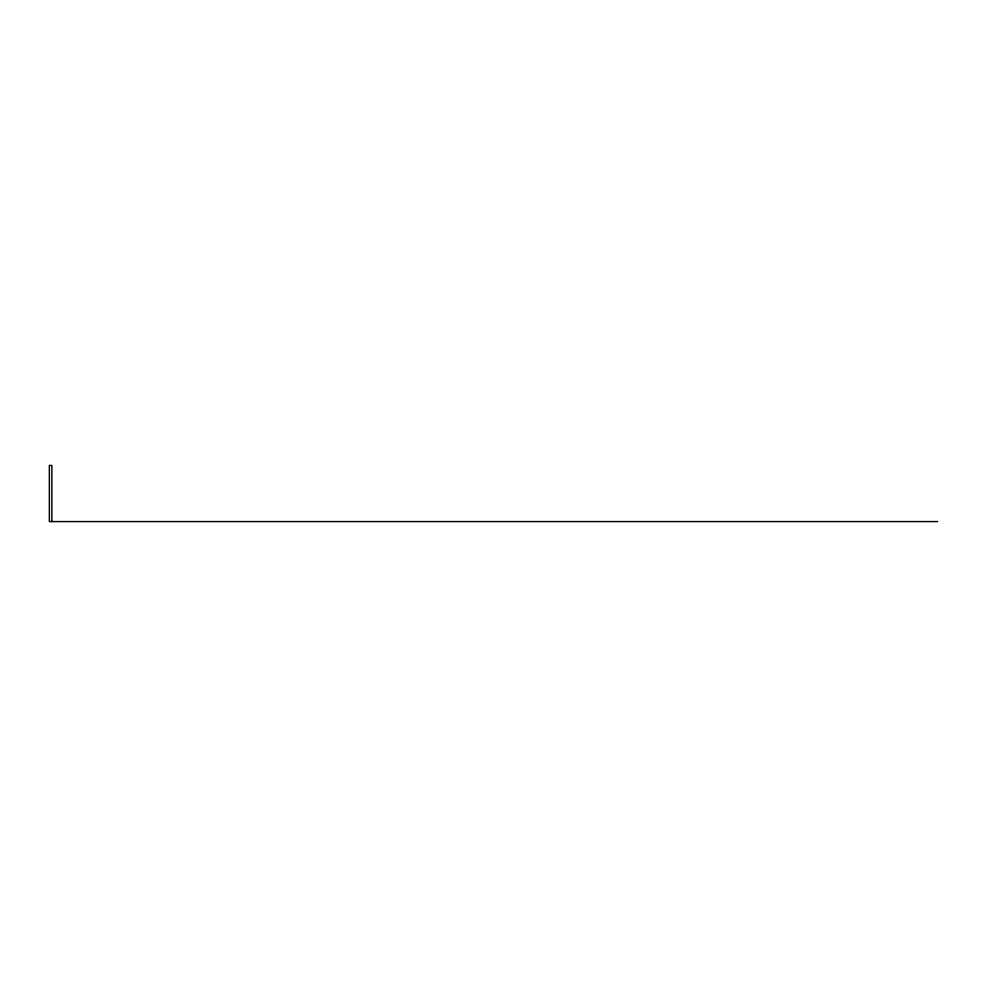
<?xml version="1.0" encoding="UTF-8"?>
<svg xmlns="http://www.w3.org/2000/svg" width="987" height="987" viewBox="0 0 987 987"><rect width="100%" height="100%" fill="white"/><g stroke="black" fill="none" stroke-linecap="round" stroke-linejoin="round"><path stroke-width="1.48" d="M937.65 521.58L49.35 521.58L49.35 465.42L51.879 465.42L51.879 521.58"/></g></svg>
